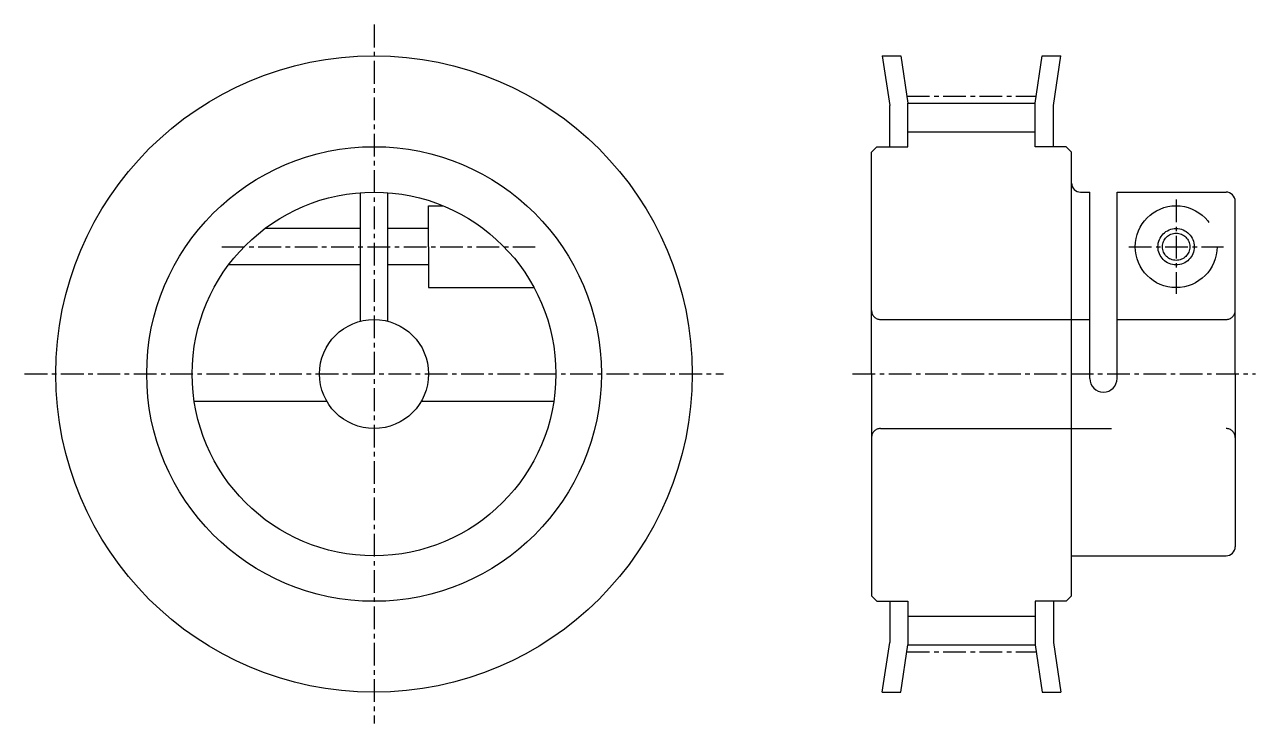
# Model space of a CAD drawing. Extents: x -286 to -178, y -61 to 52.
# Drawn here: x -245.4 to -177.8, y 13.9 to 52.3 of the extents above; entities outside this region: 2.
import ezdxf

# ---------------------------------------------------------------- set-up
doc = ezdxf.new("R2010")
doc.units = 0
doc.linetypes.add('CENTER', pattern=[2, 1.25, -0.25, 0.25, -0.25])
doc.linetypes.add('DASHED', pattern=[19.05, 12.7, -6.35])
doc.layers.get('0').update_dxf_attribs({"linetype": 'CONTINUOUS'})
doc.layers.add('CENTER', color=1, linetype='CENTER')

msp = doc.modelspace()

# ---------------------------------------------------------------- linework, layer by layer
for p, q in [((-198.299, 50.596), (-197.264, 50.596)), ((-198.299, 50.596), (-197.883, 47.864)), ((-197.264, 50.596), (-196.883, 47.996)), ((-189.883, 47.996), (-189.503, 50.596)), ((-189.503, 50.596), (-188.467, 50.596)), ((-188.883, 47.864), (-188.467, 50.596)), ((-197.883, 45.596), (-197.883, 47.864)), ((-196.883, 47.996), (-189.883, 47.996)), ((-196.883, 45.596), (-196.883, 47.996)), ((-189.883, 45.596), (-189.883, 47.996)), ((-188.883, 45.596), (-188.883, 47.864)), ((-196.883, 46.411), (-189.883, 46.411)), ((-198.883, 45.296), (-198.583, 45.596)), ((-198.583, 45.596), (-196.883, 45.596)), ((-188.183, 45.596), (-189.883, 45.596)), ((-187.883, 45.296), (-188.183, 45.596)), ((-198.883, 33.096), (-198.883, 45.296)), ((-187.883, 33.096), (-187.883, 45.296)), ((-198.883, 33.096), (-198.883, 20.896)), ((-187.883, 20.896), (-187.883, 33.096)), ((-198.883, 20.896), (-198.583, 20.596)), ((-198.583, 20.596), (-196.883, 20.596)), ((-197.883, 20.596), (-197.883, 18.327)), ((-196.883, 20.596), (-196.883, 18.196)), ((-188.183, 20.596), (-189.883, 20.596)), ((-189.883, 20.596), (-189.883, 18.196)), ((-188.883, 20.596), (-188.883, 18.327)), ((-187.883, 20.896), (-188.183, 20.596)), ((-196.883, 19.781), (-189.883, 19.781)), ((-198.299, 15.596), (-197.883, 18.327)), ((-188.883, 18.327), (-188.467, 15.596)), ((-197.264, 15.596), (-196.883, 18.196)), ((-196.883, 18.196), (-189.883, 18.196)), ((-189.883, 18.196), (-189.503, 15.596)), ((-198.299, 15.596), (-197.264, 15.596)), ((-189.503, 15.596), (-188.467, 15.596))]:
    msp.add_line(p, q)
at = {"color": 7, "linetype": 'CONTINUOUS'}
for p, q in [((-226.986, 36), (-226.986, 43.067)), ((-225.486, 36), (-225.486, 43.067)), ((-187.383, 43.096), (-186.883, 43.096)), ((-186.883, 32.846), (-186.883, 43.096)), ((-185.383, 43.096), (-179.383, 43.096)), ((-185.383, 33.096), (-185.383, 43.096)), ((-178.883, 33.096), (-178.883, 42.596)), ((-185.383, 32.846), (-185.383, 33.096)), ((-178.883, 33.096), (-178.883, 23.596)), ((-187.883, 23.096), (-179.383, 23.096))]:
    msp.add_line(p, q, dxfattribs=at)
at = {"color": 3, "linetype": 'DASHED'}
for p, q in [((-223.236, 40.096), (-223.236, 42.346)), ((-223.236, 42.346), (-222.437, 42.346)), ((-226.986, 41.096), (-232.236, 41.096)), ((-223.236, 41.096), (-225.486, 41.096)), ((-223.236, 40.096), (-223.236, 37.846)), ((-226.986, 39.096), (-234.236, 39.096)), ((-223.236, 39.096), (-225.486, 39.096)), ((-223.236, 37.846), (-217.436, 37.846)), ((-198.383, 36.096), (-186.883, 36.096)), ((-185.383, 36.096), (-179.383, 36.096)), ((-236.123, 31.596), (-228.834, 31.596)), ((-223.638, 31.596), (-216.349, 31.596)), ((-198.383, 30.096), (-179.383, 30.096))]:
    msp.add_line(p, q, dxfattribs=at)
at = {"color": 7, "linetype": 'CONTINUOUS'}
for radius in [17.5, 12.5, 10, 3]:
    msp.add_circle((-226.236, 33.096), radius, dxfattribs=at)
at = {"color": 3, "linetype": 'DASHED'}
for radius in [2.25, 1, 0.75]:
    msp.add_circle((-182.133, 40.096), radius, dxfattribs=at)
at = {"color": 7, "linetype": 'CONTINUOUS'}
for centre, radius, start, end in [((-187.383, 43.596), 0.5, 180, 270), ((-179.383, 42.596), 0.5, 0, 90), ((-186.133, 32.846), 0.75, 180, 0), ((-179.383, 23.596), 0.5, 270, 0)]:
    msp.add_arc(centre, radius, start, end, dxfattribs=at)
at = {"color": 3, "linetype": 'DASHED'}
for centre, start, end in [((-198.383, 36.596), 180, 270), ((-179.383, 36.596), 270, 0), ((-198.383, 29.596), 90, 180), ((-179.383, 29.596), 0, 90)]:
    msp.add_arc(centre, 0.5, start, end, dxfattribs=at)
at = {"layer": 'CENTER', "color": 1, "linetype": 'CENTER'}
for p, q in [((-226.236, 52.309), (-226.236, 13.882)), ((-196.939, 48.376), (-189.828, 48.376)), ((-182.133, 42.696), (-182.133, 37.496)), ((-234.6, 40.096), (-217.379, 40.096)), ((-184.733, 40.096), (-179.533, 40.096)), ((-245.449, 33.096), (-207.023, 33.096)), ((-199.93, 33.096), (-177.774, 33.096)), ((-196.939, 17.816), (-189.828, 17.816))]:
    msp.add_line(p, q, dxfattribs=at)

# ---------------------------------------------------------------- texts
at = {"color": 7, "linetype": 'CONTINUOUS'}
for s, p in [('HTCPA32-S3M060-6', (-285.987, -49.998)), ('CS3M3260', (-285.987, -60.81))]:
    msp.add_text(s, height=6, dxfattribs=at).set_placement(p)

doc.saveas('drawing.dxf')
